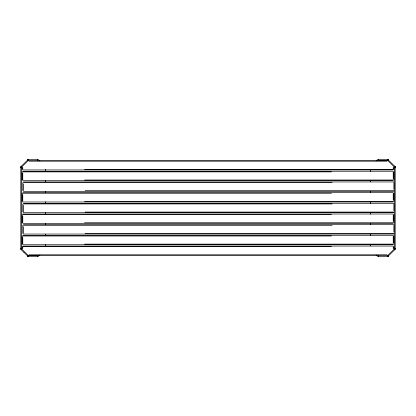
<?xml version="1.0" encoding="UTF-8"?>
<svg xmlns="http://www.w3.org/2000/svg" width="416" height="416" viewBox="0 0 416 416"><rect width="100%" height="100%" fill="white"/><g stroke="black" fill="none" stroke-linecap="round" stroke-linejoin="round"><path stroke-width="0.62" d="M39.858 255.018L38.995 255.882A1.872 1.872 0 0 1 37.669 256.428L27.992 256.292L21.32 249.808L20.8 248.518A1.872 1.872 0 0 0 21.346 249.839L20.8 248.56L20.8 167.44L21.346 166.161A1.872 1.872 0 0 0 20.8 167.482L21.32 166.192L27.992 159.708L37.716 159.572A1.872 1.872 0 0 1 38.995 160.118L39.858 160.982M376.142 160.982L377.005 160.118A1.872 1.872 0 0 1 378.331 159.572L388.008 159.708L394.68 166.192L395.2 167.482A1.872 1.872 0 0 0 394.654 166.161L395.2 167.44L395.2 248.56L394.654 249.839A1.872 1.872 0 0 0 395.2 248.518L394.68 249.808L388.008 256.292L378.284 256.428A1.872 1.872 0 0 1 377.005 255.882L376.142 255.018M20.8 167.44L21.32 166.192M37.716 256.428L37.716 255.596L28.309 255.528L21.908 249.22L21.632 248.56L21.632 167.44L21.908 166.78L28.309 160.472L37.705 160.404L37.695 159.572M378.331 159.572L378.284 160.404L387.691 160.472L394.092 166.78L394.368 167.44L394.368 248.56L394.092 249.22L387.691 255.528L378.295 255.596L378.305 256.428M395.2 248.56L394.68 249.808M23.889 252.356L23.951 252.418M27.42 160.087L28.709 159.572A1.872 1.872 0 0 0 27.388 160.118L28.324 159.604L28.668 159.572L28.668 159.983M388.58 255.913L387.291 256.428A1.872 1.872 0 0 0 388.612 255.882L387.332 256.428M37.461 160.576L386.974 160.576M29.026 161.2L386.974 161.2M84.516 169.312L393.224 169.312M22.776 169.936L393.224 169.936M22.776 171.262L393.224 171.262M22.776 171.886L331.484 171.886M84.516 179.998L393.224 179.998M22.776 180.622L393.224 180.622M23.4 181.948L393.848 181.948M23.4 182.572L332.108 182.572M85.14 190.684L393.848 190.684M23.4 191.308L393.848 191.308M22.776 192.634L393.224 192.634M22.776 193.258L331.484 193.258M84.516 201.37L393.224 201.37M22.776 201.994L393.224 201.994M23.4 203.32L393.848 203.32M23.4 203.944L332.108 203.944M85.14 212.056L393.848 212.056M23.4 212.68L393.848 212.68M22.776 214.006L393.224 214.006M22.776 214.63L331.484 214.63M84.516 222.742L393.224 222.742M22.776 223.366L393.224 223.366M23.4 224.692L393.848 224.692M23.4 225.316L332.108 225.316M85.14 233.428L393.848 233.428M23.4 234.052L393.848 234.052M22.776 235.378L393.224 235.378M22.776 236.002L331.484 236.002M84.516 244.114L393.224 244.114M22.776 244.738L393.224 244.738M22.776 246.064L393.224 246.064M22.776 246.688L331.484 246.688M29.026 254.8L386.974 254.8M29.026 255.424L378.539 255.424M28.668 256.428L27.388 255.882A1.872 1.872 0 0 0 28.709 256.428L27.42 255.913M388.58 160.087L387.291 159.572A1.872 1.872 0 0 1 388.612 160.118L387.676 159.604L387.332 159.572L387.332 159.983M394.68 166.192L395.117 166.93M21.32 249.808L20.8 248.56M395.065 166.764L395.2 167.44M393.848 167.45L393.848 169.312M393.848 171.886L393.848 179.998M393.848 182.572L393.848 189.332M393.848 193.258L393.848 201.37M393.848 203.944L393.848 210.704M393.848 214.63L393.848 222.742M393.848 225.316L393.848 232.076M393.848 236.002L393.848 244.114M393.848 246.688L393.848 248.55M393.224 167.45L393.224 169M393.224 171.886L393.224 178.646M393.224 193.258L393.224 200.018M393.224 214.63L393.224 221.39M393.224 236.002L393.224 242.762M393.224 246.688L393.224 248.55M387.332 256.225L387.332 255.596A0.936 0.936 0 0 0 387.993 255.32M378.591 159.708L378.591 160.404M378.591 255.736L378.591 256.428M370.417 169.426L370.417 171.371M370.417 180.45L370.417 181.745M370.417 191.469L370.417 192.764M370.417 201.843L370.417 203.788M370.417 212.212L370.417 214.157M370.417 223.236L370.417 224.531M370.417 234.255L370.417 235.55M370.417 244.629L370.417 245.924M45.583 169.426L45.583 171.371M45.583 180.45L45.583 181.745M45.583 191.469L45.583 192.764M45.583 201.843L45.583 203.788M45.583 212.212L45.583 214.157M45.583 223.236L45.583 224.531M45.583 234.255L45.583 235.55M45.583 244.629L45.583 245.924M37.409 159.708L37.409 160.404M37.409 255.736L37.409 256.428M28.668 256.225L28.668 255.596A0.936 0.936 0 0 1 28.007 255.32M23.4 183.924L23.4 190.684M23.4 205.296L23.4 212.056M23.4 226.668L23.4 233.428M22.776 167.45L22.776 169.312M22.776 173.238L22.776 179.998M22.776 182.572L22.776 190.684M22.776 194.61L22.776 201.37M22.776 203.944L22.776 212.056M22.776 215.982L22.776 222.742M22.776 225.316L22.776 233.428M22.776 237.354L22.776 244.114M22.776 247L22.776 248.55M22.152 167.45L22.152 169.312M22.152 171.886L22.152 179.998M22.152 193.258L22.152 201.37M22.152 214.63L22.152 222.742M22.152 236.002L22.152 244.114M22.152 246.688L22.152 248.55M28.007 160.68A0.936 0.936 0 0 1 28.668 160.404M21.632 167.44A0.936 0.936 0 0 1 21.908 166.78M21.908 249.22A0.936 0.936 0 0 1 21.632 248.56M394.368 248.56A0.936 0.936 0 0 1 394.092 249.22M394.092 166.78A0.936 0.936 0 0 1 394.368 167.44M387.332 160.404A0.936 0.936 0 0 1 387.993 160.68"/></g></svg>
